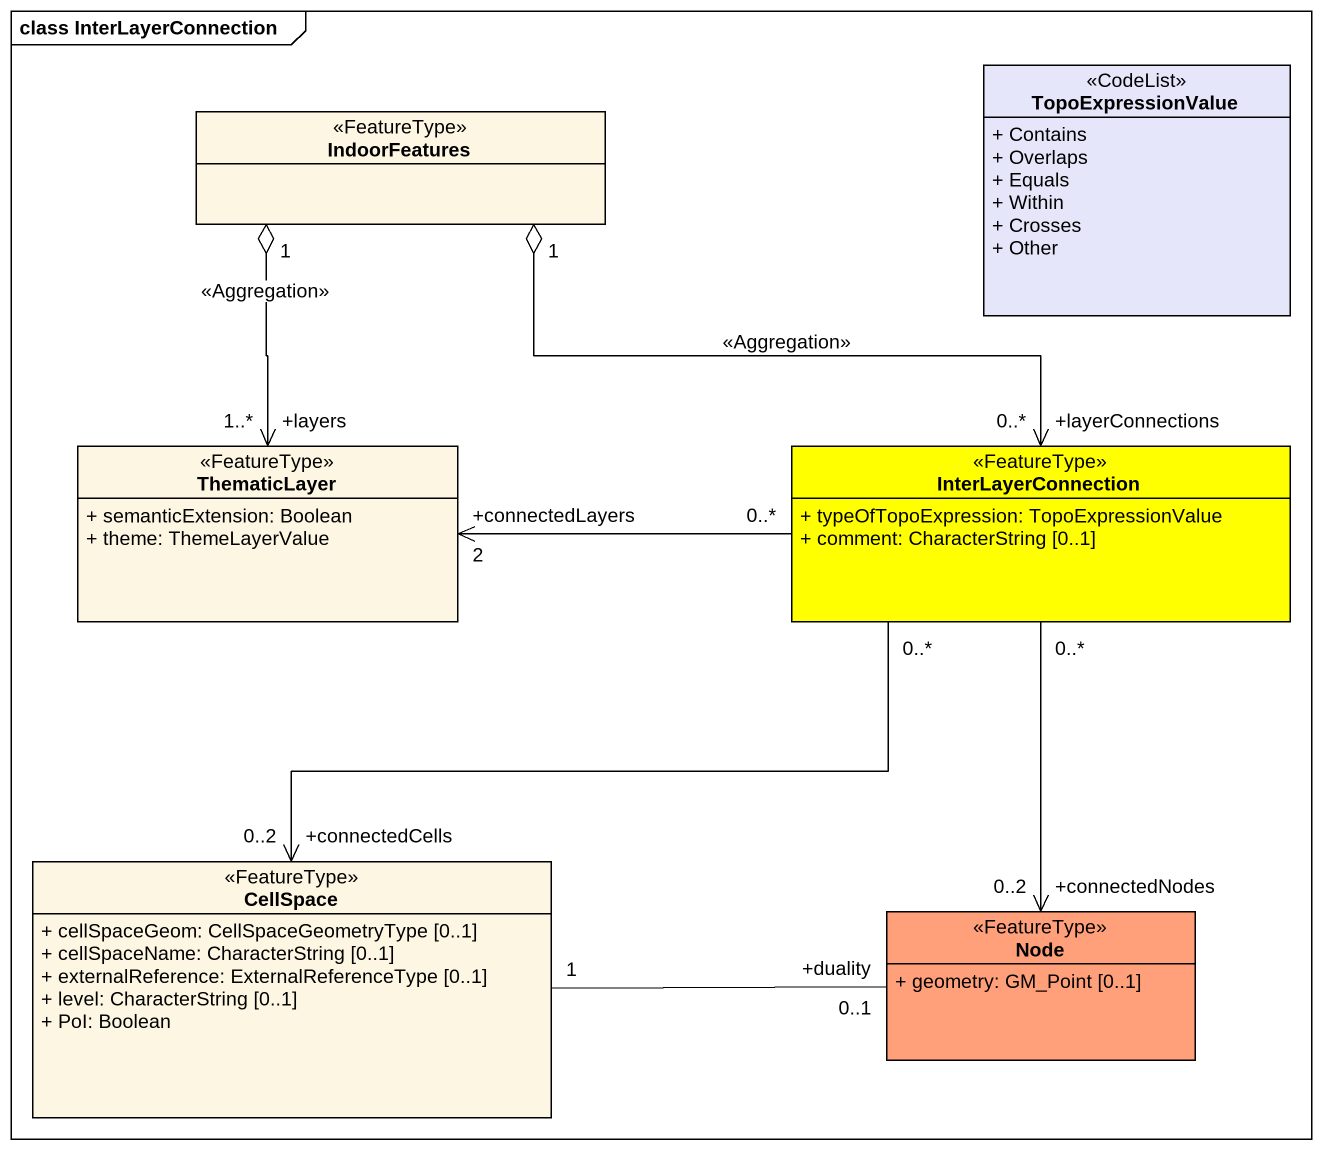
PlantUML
@startuml
mainframe class InterLayerConnection
hide circle
hide empty members
skinparam classAttributeIconSize 0
class IndoorFeatures <<FeatureType>>
class TopoExpressionValue <<CodeList>> #E6E6FA {
  + Contains
  + Overlaps
  + Equals
  + Within
  + Crosses
  + Other
}
class ThematicLayer <<FeatureType>> {
  + semanticExtension: Boolean
  + theme: ThemeLayerValue
}
class InterLayerConnection <<FeatureType>> #FFFF00 {
  + typeOfTopoExpression: TopoExpressionValue
  + comment: CharacterString [0..1]
}
class CellSpace <<FeatureType>> {
  + cellSpaceGeom: CellSpaceGeometryType [0..1]
  + cellSpaceName: CharacterString [0..1]
  + externalReference: ExternalReferenceType [0..1]
  + level: CharacterString [0..1]
  + PoI: Boolean
}
class "Node" as Node_ <<FeatureType>> #FFA07A {
  + geometry: GM_Point [0..1]
}
IndoorFeatures "1" o--> "+layers\n1..*" ThematicLayer : <<Aggregation>>
IndoorFeatures "1" o-right-> "+layerConnections\n0..*" InterLayerConnection : <<Aggregation>>
InterLayerConnection "0..*" -left-> "+connectedLayers\n2" ThematicLayer
InterLayerConnection "0..*" --> "+connectedCells\n0..2" CellSpace
InterLayerConnection "0..*" --> "+connectedNodes\n0..2" Node_
CellSpace "1" -right- "+duality\n0..1" Node_
@enduml
